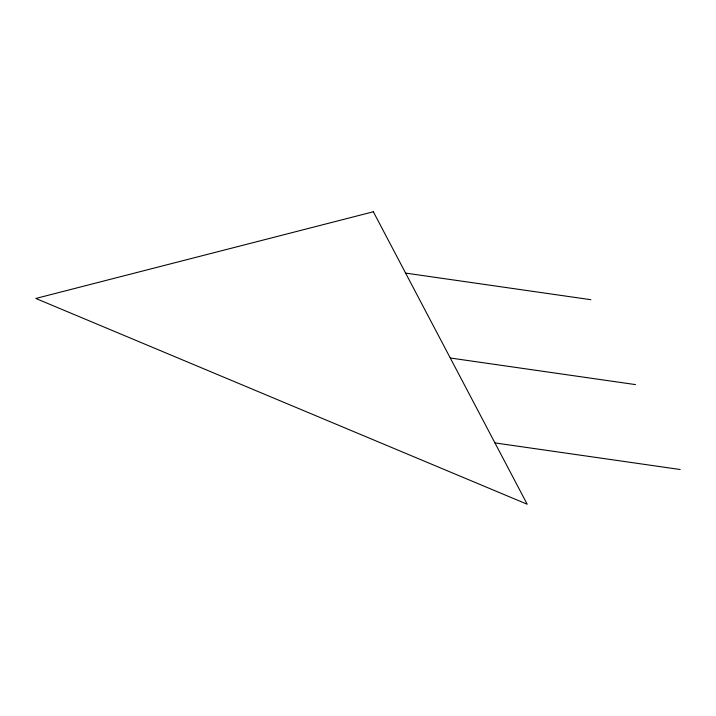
<?xml version="1.0" encoding="UTF-8"?>
<svg xmlns="http://www.w3.org/2000/svg" width="716" height="716" viewBox="0 0 716 716"><rect width="100%" height="100%" fill="white"/><g stroke="black" fill="none" stroke-linecap="round" stroke-linejoin="round"><path stroke-width="1.07" d="M405.596 273.091L590.861 299.7M450.266 358L635.531 384.608M494.944 442.909L680.2 469.517M373.34 211.766L35.8 298.465L527.2 504.234L373.34 211.766"/></g></svg>
